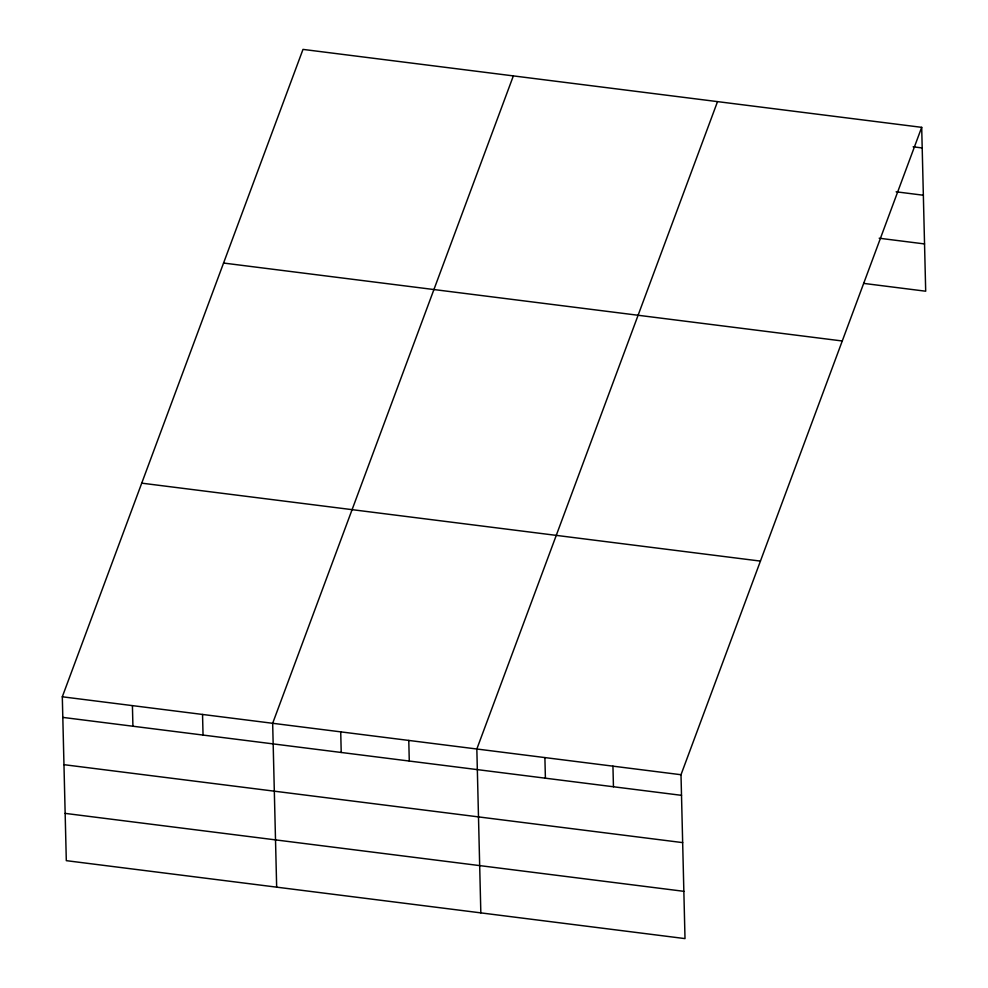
<?xml version="1.0" encoding="UTF-8"?>
<svg xmlns="http://www.w3.org/2000/svg" width="988" height="988" viewBox="0 0 988 988"><rect width="100%" height="100%" fill="white"/><g stroke="black" fill="none" stroke-linecap="round" stroke-linejoin="round"><path stroke-width="1.48" d="M921.693 127.341L681.004 774.728L685.005 938.6L66.307 860.659L62.306 696.787L302.995 49.4L921.693 127.341L925.694 291.213L863.685 283.395M513.352 75.903L272.663 723.29L276.665 887.162M717.523 101.628L476.834 749.015L480.835 912.875M913.122 146.817L922.199 147.953M896.128 191.796L923.348 195.229M879.172 238.219L924.546 243.937M223.56 263.043L842.27 340.984M141.729 483.157L760.439 561.098M62.306 696.787L681.004 774.728M62.8 717.399L681.51 795.34M63.961 764.675L682.671 842.616M65.146 813.383L683.857 891.324M612.943 766.157L613.449 786.769M544.894 757.586L545.401 778.198M408.773 740.444L409.279 761.056M340.724 731.861L341.218 752.473M202.54 714.46L203.046 735.072M132.417 705.63L132.923 726.242"/></g></svg>
